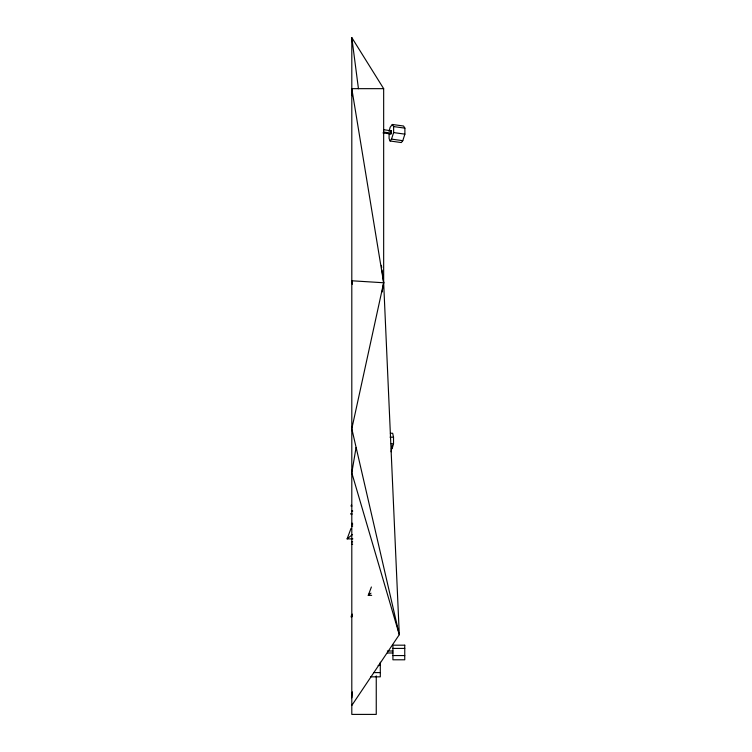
<?xml version="1.0" encoding="UTF-8"?>
<svg xmlns="http://www.w3.org/2000/svg" width="752" height="752" viewBox="0 0 752 752"><rect width="100%" height="100%" fill="white"/><g stroke="black" fill="none" stroke-linecap="round" stroke-linejoin="round"><path stroke-width="1.13" d="M351.804 697.79L352.368 691.943M351.964 616.424L352.293 614.111M356.053 447.543L351.804 472.886L399.293 634.679L351.804 705.432M382.119 291.983L383.661 282.761L383.661 88.661L351.804 37.6L351.804 714.4L376.254 714.4L376.254 675.907M383.661 88.661L351.804 88.661L383.661 282.761L351.804 428.734L399.293 634.679L383.661 282.761L381.997 269.977M389.094 131.581L390.091 127.361L392.309 124.465L403.561 126.026L404.886 128.15L404.886 134.147L402.781 140.69L401.342 142.56L390.091 141L389.094 138.5L389.094 133.884M391.115 451.792L392.196 445.269M390.363 433.237L392.685 433.274L393.522 437.203L393.522 443.812L392.187 448.493L391.275 448.831M390.091 141L391.519 139.12L393.625 132.578L393.625 126.58L392.309 124.465M352.885 538.883L347.114 538.883L351.015 528.421M371.394 586.992L368.273 595.358L371.667 595.358M369.486 593.507L368.273 595.358L370.99 593.159M390.89 131.609L391.51 130.81L383.595 129.701M382.975 132.888L390.89 133.988L391.51 130.81M347.114 538.883L352.547 534.475M351.804 505.259L351.175 505.259L351.175 506.265L351.804 506.265M351.804 510.805L352.65 510.805M351.804 511.529L352.65 511.529M351.175 513.503L351.804 514.5L351.175 514.5L351.175 513.503L351.804 513.503M351.175 514.001L351.804 514.001M351.804 523.326L352.65 523.326M351.804 524.445L352.65 524.445M351.804 526.033L352.65 526.033M351.804 541.891L352.65 541.891M351.804 544.194L352.65 544.194M351.804 616.029L351.175 616.029L351.175 617.025L351.804 617.025M392.92 648.412L404.755 648.412M387.365 650.997L392.92 650.997M387.365 652.98L392.92 652.98M392.92 655.556L404.755 655.556M378.153 665.454L380.305 665.454M373.847 672.598L380.305 672.598M370.614 676.838L380.305 676.838L380.305 662.23M390.034 437.147L393.522 437.203M391.2 443.783L393.522 443.812M383.661 282.761L351.804 280.778L352.321 284.247M393.625 126.58L404.886 128.15M393.625 132.578L404.886 134.147M383.595 132.079L391.51 133.179M391.519 139.12L402.781 140.69M351.804 37.6L358.45 88.727M381.396 265.334L381.696 267.656M351.804 88.661L352.284 95.683M390.89 132.399L390.89 133.988M404.755 645.188L392.92 645.188L392.92 659.795L404.755 659.795L404.755 645.188"/></g></svg>
